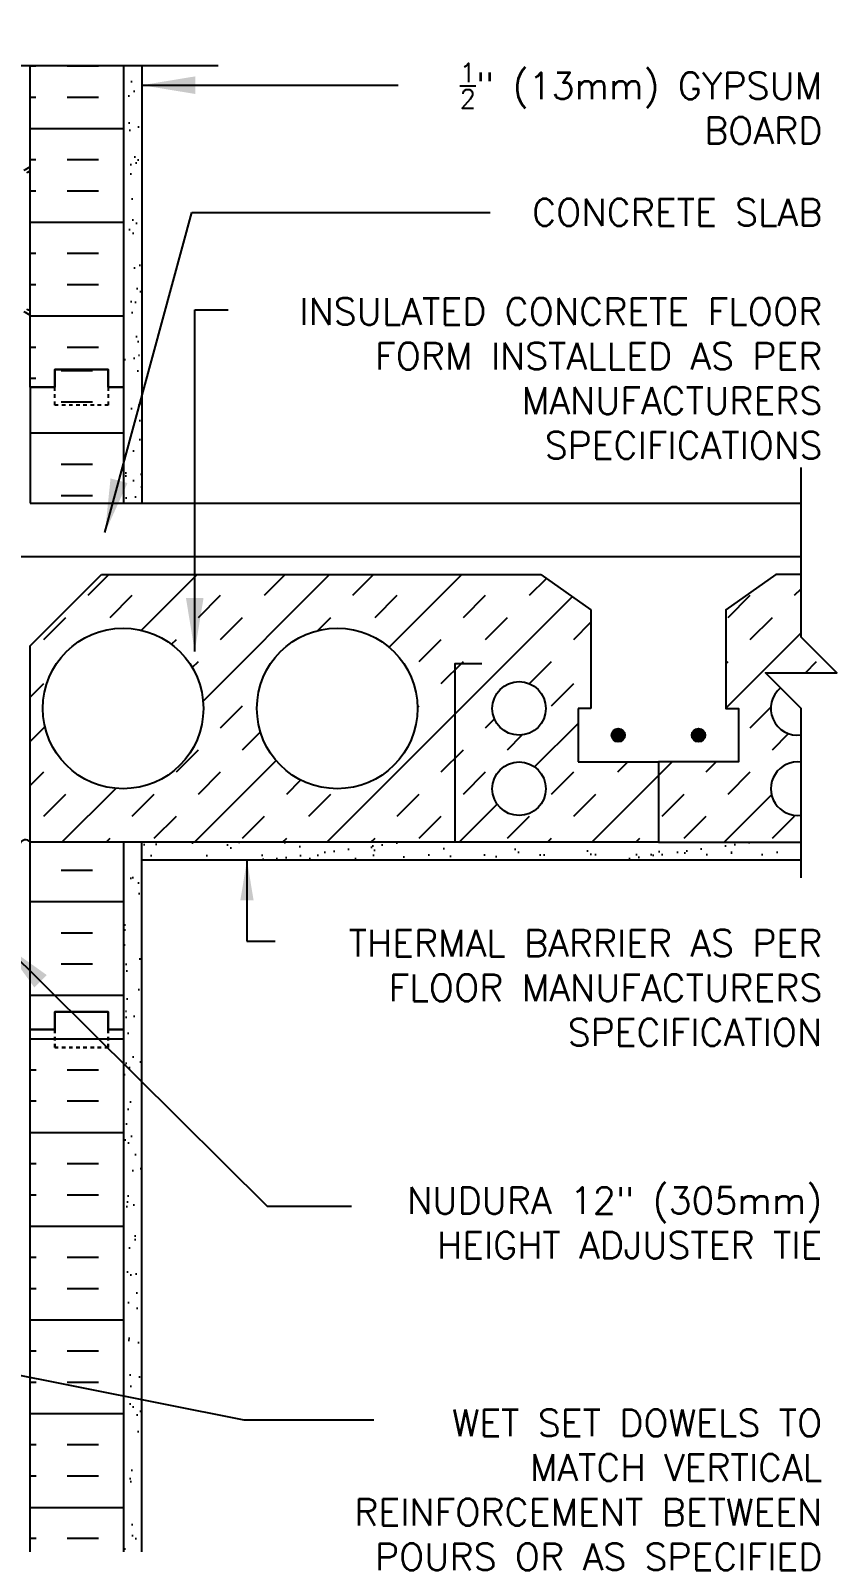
# Model space of a CAD drawing. Header units: inches. Extents: x 196 to 302, y 22 to 90.
# Drawn here: x 278.93 to 301.53, y 47.93 to 90.31 of the extents above; entities that cross this region are included whole.
import ezdxf

# ---------------------------------------------------------------- set-up
doc = ezdxf.new("R2010")
doc.units = ezdxf.units.IN
doc.header["$LTSCALE"] = 0.5
doc.header["$MEASUREMENT"] = 0
doc.linetypes.add('DASHED2', pattern=[0.375, 0.25, -0.125])
for name, color, linetype in [('HATCH', 12, 'Continuous'), ('line25', 2, 'Continuous'), ('LINE3', 3, 'Continuous'), ('LINE50', 5, 'Continuous'), ('LINE9', 9, 'Continuous'), ('TEXT', 4, 'Continuous'), ('Web_Edge', 9, 'Continuous')]:
    doc.layers.add(name, color=color, linetype=linetype)
doc.styles.add('DIM', font='romans.shx', dxfattribs={"width": 0.7})
doc.styles.add('ROMANS', font='romans.shx', dxfattribs={"height": 0.75})
doc.styles.get("Standard").update_dxf_attribs({"font": 'romans.shx', "height": 0.75})
doc.linetypes.add('STEEL', pattern='A,0.5,-0.2,["X",Standard,S=0.1,R=0,X=-0.1,Y=-0.05],-0.1', length=0.8)
doc.dimstyles.new('ext_12', dxfattribs={"dimscale": 12, "dimtxt": 0.09375, "dimasz": 0.09375, "dimexe": 0.09375, "dimexo": 0.0625, "dimgap": 0.0625, "dimtad": 1, "dimdec": 1, "dimzin": 3, "dimdsep": 46, "dimlunit": 4, "dimtxsty": 'DIM', "dimcen": 0.09, "dimdle": 0.09375, "dimclrt": 4, "dimadec": 0, "dimazin": 0, "dimtfac": 1, "dimtdec": 1, "dimtmove": 2, "dimatfit": 3, "dimfxl": 1, "dimfrac": 2, "dimtolj": 1, "dimtzin": 0, "dimarcsym": 0})
doc.dimstyles.new('ext_8', dxfattribs={"dimscale": 8, "dimtxt": 0.09375, "dimasz": 0.09375, "dimexe": 0.09375, "dimexo": 0.0625, "dimgap": 0.0625, "dimtad": 1, "dimdec": 1, "dimzin": 3, "dimdsep": 46, "dimlunit": 4, "dimtxsty": 'DIM', "dimcen": 0.09, "dimdle": 0.09375, "dimclrt": 4, "dimadec": 0, "dimazin": 0, "dimtfac": 1, "dimtdec": 1, "dimtmove": 2, "dimatfit": 3, "dimfxl": 1, "dimfrac": 2, "dimtolj": 1, "dimtzin": 0, "dimarcsym": 0})
pattern_1 = [(37.5, (78.7408, 2.2925), (-0.0314967, 0.963412), [0, -0.76, 0, -0.85, 0, -0.8125]), (7.5, (78.7408, 2.2925), (0.884888, 1.411073), [0, -0.41, 0, -0.685, 0, -0.2625]), (327.5, (78.1258, 2.2925), (1.557071, 0.0028295), [0, -0.25, 0, -0.9, 0, -1.175]), (317.5, (78.1258, 2.2925), (1.503063, 0.438838), [0, -0.125, 0, -0.59, 0, -0.675])]

msp = doc.modelspace()

# ---------------------------------------------------------------- hatches: boundary and pattern name
at = {"layer": 'HATCH'}
h = msp.add_hatch(dxfattribs=at)
h.set_pattern_fill('AR-SAND', color=256, scale=0.5, style=0)
h.set_pattern_definition([(37.5, (83.7942, -65.3508), (-0.0314967, 0.963412), [0, -0.76, 0, -0.85, 0, -0.8125]), (7.5, (83.7942, -65.3508), (0.8848884, 1.411073), [0, -0.41, 0, -0.685, 0, -0.2625]), (327.5, (83.1792, -65.3508), (1.557071, 0.0028295), [0, -0.25, 0, -0.9, 0, -1.175]), (317.5, (83.1792, -65.3508), (1.503063, 0.438838), [0, -0.125, 0, -0.59, 0, -0.675])])
h.paths.add_polyline_path([(282.052, 89.309), (281.552, 89.309), (281.552, 80.309), (281.552, 77.059), (282.052, 77.059)])
h = msp.add_hatch(dxfattribs=at)
h.set_pattern_fill('INSUL', color=256, scale=7, style=0)
h.set_pattern_definition([(0, (83.7942, -65.3508), (0, 2.625), []), (0, (83.7942, -64.4758), (0, 2.625), [0.875, -0.875]), (0, (83.7942, -63.6008), (0, 2.625), [0.875, -0.875])])
h.paths.add_polyline_path([(281.552, 80.309), (281.114, 80.309), (281.114, 80.809), (279.614, 80.809), (279.614, 80.309), (278.927, 80.309), (278.927, 77.059), (281.552, 77.059)])
h.paths.add_polyline_path([(281.552, 67.559), (278.927, 67.559), (278.927, 62.309), (279.614, 62.309), (279.614, 62.809), (281.114, 62.809), (281.114, 62.309), (281.552, 62.309)])
h = msp.add_hatch(dxfattribs=at)
h.set_pattern_fill('AR-SAND', color=256, scale=0.5, style=0)
h.set_pattern_definition(pattern_1)
h.paths.add_polyline_path([(282.052, 67.559), (281.552, 67.559), (281.552, 62.309), (281.552, 44.313), (282.052, 44.314)])
h = msp.add_hatch(dxfattribs=at)
h.set_pattern_fill('AR-SAND', color=256, scale=0.5, style=0)
h.set_pattern_definition(pattern_1)
h.paths.add_polyline_path([(282.052, 67.559), (282.052, 67.059), (300.53, 67.059), (300.53, 67.559), (296.53, 67.559)])
h = msp.add_hatch(dxfattribs=at)
h.set_pattern_fill('INSUL', color=256, scale=7, style=0)
h.set_pattern_definition([(180, (3205.0885, -352.7005), (0, 2.625), []), (180, (3205.0885, -351.8255), (0, 2.625), [0.875, -0.875]), (180, (3205.0885, -350.9505), (0, 2.625), [0.875, -0.875])])
h.paths.add_polyline_path([(281.552, 44.309), (281.114, 44.309), (281.114, 44.809), (279.614, 44.809), (279.614, 44.309), (278.927, 44.309), (278.927, 62.309), (279.614, 62.309), (279.614, 62.809), (281.114, 62.809), (281.114, 62.309), (281.552, 62.309)])
at = {"layer": 'LINE3'}
for points in [[(295.593, 70.559, 1), (295.218, 70.559, 1)], [(297.843, 70.559, 1), (297.468, 70.559, 1)]]:
    msp.add_hatch(color=256, dxfattribs=at).paths.add_polyline_path(points)

# ---------------------------------------------------------------- linework, layer by layer
at = {"layer": 'HATCH'}
for p, q in [((279.088, 89.3), (278.927, 89.3)), ((279.088, 89.3), (278.927, 89.3)), ((280.838, 89.3), (279.963, 89.3)), ((279.088, 88.425), (278.927, 88.425)), ((279.088, 88.425), (278.927, 88.425)), ((280.838, 88.425), (279.963, 88.425)), ((281.552, 87.55), (278.927, 87.55)), ((279.088, 86.675), (278.927, 86.675)), ((279.088, 86.675), (278.927, 86.675)), ((280.838, 86.675), (279.963, 86.675)), ((279.088, 85.8), (278.927, 85.8)), ((280.838, 85.8), (279.963, 85.8)), ((281.552, 84.925), (278.927, 84.925)), ((279.088, 84.05), (278.927, 84.05)), ((279.088, 84.05), (278.927, 84.05)), ((280.838, 84.05), (279.963, 84.05)), ((279.088, 83.175), (278.927, 83.175)), ((280.838, 83.175), (279.963, 83.175)), ((281.552, 82.3), (278.927, 82.3)), ((279.088, 81.425), (278.927, 81.425)), ((279.088, 81.425), (278.927, 81.425)), ((280.838, 81.425), (279.963, 81.425)), ((279.088, 80.55), (278.927, 80.55)), ((280.547, 74.48), (281.126, 75.059)), ((282.042, 73.5), (283.601, 75.059)), ((283.771, 71.516), (287.313, 75.059)), ((285.496, 74.48), (286.076, 75.059)), ((287.971, 74.48), (288.551, 75.059)), ((288.989, 73.022), (291.026, 75.059)), ((292.921, 74.48), (293.391, 74.95)), ((300.346, 74.48), (300.53, 74.664)), ((281.165, 73.861), (281.784, 74.48)), ((283.64, 73.861), (284.259, 74.48)), ((287.238, 67.559), (294.117, 74.438)), ((288.59, 73.861), (289.209, 74.48)), ((291.065, 73.861), (291.684, 74.48)), ((298.489, 73.861), (299.108, 74.48)), ((279.309, 73.242), (279.928, 73.861)), ((284.259, 73.242), (284.878, 73.861)), ((286.983, 73.492), (287.353, 73.861)), ((291.684, 73.242), (292.302, 73.861)), ((299.108, 73.242), (299.727, 73.861)), ((294.158, 73.242), (294.64, 73.724)), ((298.42, 71.317), (300.53, 73.427)), ((282.885, 73.106), (283.022, 73.242)), ((289.827, 72.623), (290.446, 73.242)), ((283.468, 72.452), (283.64, 72.623)), ((290.446, 72.005), (291.065, 72.623)), ((292.921, 72.005), (293.54, 72.623)), ((298.42, 72.554), (298.489, 72.623)), ((300.65, 72.309), (300.964, 72.623)), ((278.927, 71.622), (279.309, 72.005)), ((293.54, 71.386), (294.158, 72.005)), ((284.259, 70.767), (284.878, 71.386)), ((289.78, 71.339), (289.827, 71.386)), ((299.108, 70.767), (299.684, 71.343)), ((278.927, 70.385), (279.339, 70.797)), ((291.684, 70.767), (291.936, 71.019)), ((293.062, 69.67), (294.28, 70.889)), ((284.878, 70.149), (285.379, 70.65)), ((292.302, 70.149), (292.718, 70.565)), ((295.273, 70.698), (295.273, 70.698)), ((299.727, 70.149), (300.181, 70.603)), ((283.022, 69.53), (283.64, 70.149)), ((290.446, 69.53), (291.065, 70.149)), ((278.927, 69.148), (279.309, 69.53)), ((283.526, 67.559), (285.817, 69.85)), ((283.64, 68.911), (284.259, 69.53)), ((291.065, 68.911), (291.684, 69.53)), ((293.54, 68.911), (294.158, 69.53)), ((295.396, 69.53), (295.675, 69.809)), ((296.53, 69.427), (296.913, 69.809)), ((297.871, 69.53), (298.15, 69.809)), ((298.489, 68.911), (299.108, 69.53)), ((286.115, 68.911), (286.508, 69.304)), ((294.663, 67.559), (296.53, 69.427)), ((279.309, 68.292), (279.928, 68.911)), ((279.813, 67.559), (281.323, 69.069)), ((281.784, 68.292), (282.403, 68.911)), ((286.734, 68.292), (287.353, 68.911)), ((289.209, 68.292), (289.827, 68.911)), ((294.158, 68.292), (294.777, 68.911)), ((296.633, 68.292), (297.252, 68.911)), ((298.375, 67.559), (299.703, 68.887)), ((282.403, 67.674), (283.022, 68.292)), ((284.878, 67.674), (285.496, 68.292)), ((289.827, 67.674), (290.446, 68.292)), ((290.95, 67.559), (292.016, 68.625)), ((292.302, 67.674), (292.921, 68.292)), ((297.252, 67.674), (297.871, 68.292)), ((299.727, 67.674), (300.346, 68.292)), ((281.051, 67.559), (281.165, 67.674)), ((286, 67.559), (286.115, 67.674)), ((288.475, 67.559), (288.59, 67.674)), ((293.425, 67.559), (293.54, 67.674)), ((295.9, 67.559), (296.015, 67.674))]:
    msp.add_line(p, q, dxfattribs=at)
msp.add_lwpolyline([(278.927, 67.559, 0.606632), (278.637, 67.515, 0.520567), (278.321, 67.515, 0.520567), (277.811, 67.515, 0.520567), (277.228, 67.515, 0.358767), (276.927, 67.559)], format="xyb", dxfattribs=at)
at = {"layer": 'line25'}
for p, q in [((278.927, 80.309), (278.927, 89.309)), ((278.927, 80.309), (278.927, 77.059)), ((278.927, 77.059), (300.53, 77.059)), ((278.927, 73.059), (280.927, 75.059)), ((280.927, 75.059), (293.236, 75.059)), ((293.236, 75.059), (294.64, 74.069)), ((294.64, 74.069), (294.64, 71.309)), ((278.927, 62.309), (278.927, 73.059)), ((294.64, 71.309), (294.28, 71.309)), ((294.28, 71.309), (294.28, 69.809)), ((294.28, 69.809), (296.53, 69.809)), ((296.53, 69.809), (296.53, 67.559)), ((296.53, 67.559), (278.927, 67.559)), ((278.927, 44.309), (278.927, 62.309))]:
    msp.add_line(p, q, dxfattribs=at)
msp.add_lwpolyline([(300.53, 75.059), (299.824, 75.059), (298.42, 74.069), (298.42, 71.309), (298.78, 71.309), (298.78, 69.809), (296.53, 69.809), (296.53, 67.559), (300.53, 67.559)], dxfattribs=at)
at = {"layer": 'LINE3', "linetype": 'STEEL'}
msp.add_line((300.53, 75.559), (280.464, 75.559), dxfattribs=at)
at = {"layer": 'LINE3'}
msp.add_lwpolyline([(280.464, 75.559), (275.964, 75.559, 0.414214), (274.964, 74.559), (274.964, 55.698), (274.964, 55.698)], format="xyb", dxfattribs=at)
for centre in [(295.405, 70.559), (297.655, 70.559)]:
    msp.add_circle(centre, 0.188, dxfattribs=at)
at = {"layer": 'LINE50'}
for p, q in [((281.552, 80.309), (281.552, 89.309)), ((281.552, 77.059), (281.552, 80.309)), ((281.552, 62.309), (281.552, 67.559)), ((281.552, 44.309), (281.552, 62.309))]:
    msp.add_line(p, q, dxfattribs=at)
for points in [[(281.552, 80.309), (281.114, 80.309), (281.114, 80.809), (279.614, 80.809), (279.614, 80.309), (278.927, 80.309)], [(278.927, 80.309), (279.614, 80.309), (279.614, 80.809), (281.114, 80.809), (281.114, 80.309), (281.552, 80.309)], [(281.552, 62.309), (281.114, 62.309), (281.114, 62.809), (279.614, 62.809), (279.614, 62.309), (278.927, 62.309)], [(278.927, 62.309), (279.614, 62.309), (279.614, 62.809), (281.114, 62.809), (281.114, 62.309), (281.552, 62.309)]]:
    msp.add_lwpolyline(points, dxfattribs=at)
at = {"layer": 'LINE9'}
for p, q in [((282.052, 89.309), (282.052, 77.059)), ((282.052, 44.309), (282.052, 67.559))]:
    msp.add_line(p, q, dxfattribs=at)
for points in [[(284.198, 89.309), (271.802, 89.309), (270.802, 90.309), (270.802, 88.309), (269.802, 89.309), (257.405, 89.309)], [(300.53, 66.559), (300.53, 71.309), (299.53, 72.309), (301.53, 72.309), (300.53, 73.309), (300.53, 78.059)], [(291.579, 72.559), (290.829, 72.559), (290.829, 67.559)], [(300.53, 67.059), (282.052, 67.059)]]:
    msp.add_lwpolyline(points, dxfattribs=at)
at = {"layer": 'LINE9', "linetype": 'DASHED2', "ltscale": 0.15}
for points in [[(281.114, 80.309), (281.114, 80.309), (281.114, 79.809), (279.614, 79.809), (279.614, 80.309), (279.614, 80.309)], [(279.614, 62.309), (279.614, 62.309), (279.614, 61.809), (281.114, 61.809), (281.114, 62.309), (281.114, 62.309)], [(281.114, 62.309), (281.114, 62.309), (281.114, 61.809), (279.614, 61.809), (279.614, 62.309), (279.614, 62.309)]]:
    msp.add_lwpolyline(points, dxfattribs=at)
at = {"layer": 'LINE9'}
for centre, radius in [((281.53, 71.309), 2.25), ((287.53, 71.309), 2.25), ((292.627, 71.309), 0.75), ((292.627, 69.059), 0.75)]:
    msp.add_circle(centre, radius, dxfattribs=at)
for centre, start in [((300.433, 71.309), 129.7504), ((300.433, 69.059), 82.5654)]:
    msp.add_arc(centre, 0.75, start, 277.4346, dxfattribs=at)
at = {"layer": 'Web_Edge'}
for centre, radius, start, end in [((278.581, 86.862), 0.5, 289.4712, 313.7891), ((278.581, 86.862), 0.6, 294.9252, 305.2168), ((278.581, 81.948), 0.5, 46.2109, 70.5288), ((278.581, 81.948), 0.6, 54.7832, 65.0748)]:
    msp.add_arc(centre, radius, start, end, dxfattribs=at)

# ---------------------------------------------------------------- texts
at = {"layer": 'TEXT', "char_height": 0.75, "attachment_point": 6, "style": 'ROMANS'}
for s, insert, width in [('\\A1; {\\H0.7x;\\S1/2;}" (13mm) GYPSUM BOARD', (301.123, 88.254), 12.17415), ('\\A1; {\\H1x;CONCRETE SLAB}', (301.123, 85.208), 12.17415), ('INSULATED CONCRETE FLOOR FORM INSTALLED AS PER MANUFACTURERS SPECIFICATIONS', (301.123, 80.556), 17.62644), ('THERMAL BARRIER AS PER FLOOR MANUFACTURERS SPECIFICATION', (301.123, 63.484), 17.24655), ('NUDURA 12" (305mm) HEIGHT ADJUSTER TIE', (301.123, 56.898), 13.88035), ('\\A1;WET SET DOWELS TO MATCH VERTICAL REINFORCEMENT BETWEEN POURS OR AS SPECIFIED', (301.123, 49.416), 14.54505)]:
    msp.add_mtext(s, dxfattribs=dict(at, insert=insert, width=width))

# ---------------------------------------------------------------- leaders
at = {"layer": 'TEXT'}
for points, dimstyle, override in [([(282.052, 88.77), (286.337, 88.77), (289.236, 88.77)], 'ext_8', {"dimasz": 0.1875, "dimtad": 0}), ([(281.022, 76.241), (283.458, 85.204), (291.814, 85.204)], 'ext_8', {"dimasz": 0.1875, "dimtad": 0}), ([(283.537, 72.904), (283.537, 82.478), (284.471, 82.478)], 'ext_8', {"dimasz": 0.1875, "dimtad": 0}), ([(285.001, 67.062), (285.001, 64.789), (285.788, 64.789)], 'ext_12', {"dimgap": 0.0625, "dimtad": 0}), ([(278.152, 64.721), (285.564, 57.361), (287.929, 57.361)], 'ext_8', {"dimasz": 0.1875, "dimtad": 0}), ([(270.267, 54.297), (284.91, 51.379), (288.553, 51.379)], 'ext_12', {"dimgap": 0.0625, "dimtad": 0})]:
    msp.add_leader(points, dimstyle=dimstyle, override=override, dxfattribs=at)

doc.saveas('drawing.dxf')
